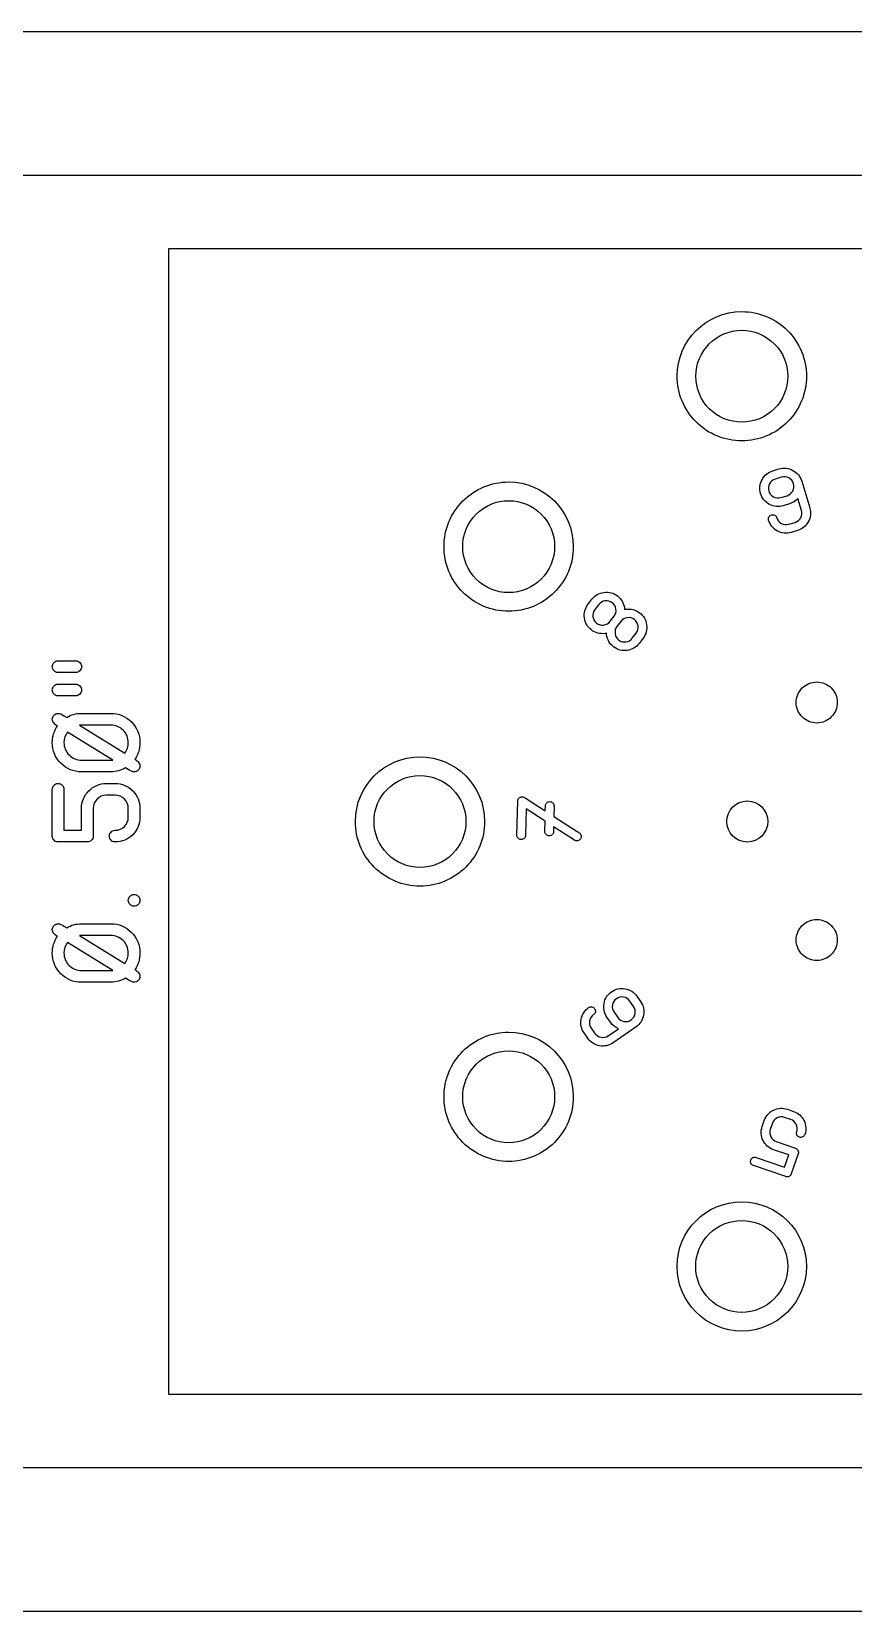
# Model space of a CAD drawing. Extents: x 0.5 to 46.5, y 0.5 to 6.
# Drawn here: x 7.08 to 9.94, y 0.51 to 6 of the extents above; entities that cross this region are included whole.
import ezdxf

# ---------------------------------------------------------------- set-up
doc = ezdxf.new("R2010")
doc.units = 0
doc.layers.add('Layer_1', color=7, linetype='CONTINUOUS')

msp = doc.modelspace()

# ---------------------------------------------------------------- linework, layer by layer
at = {"layer": 'Layer_1', "color": 7}
for p, q in [((0.505, 6.005), (46.505001, 6.005)), ((1.754999, 5.505), (45.255002, 5.505)), ((7.554999, 5.249931), (12.544862, 5.249931)), ((7.554999, 1.260068), (7.554999, 5.249931)), ((9.70907, 4.805136), (9.70907, 4.805136)), ((9.77407, 4.805136), (9.77407, 4.805136)), ((8.897514, 4.211952), (8.897514, 4.211952)), ((8.962514, 4.211952), (8.962514, 4.211952)), ((7.169462, 3.814489), (7.230497, 3.814489)), ((7.230497, 3.773799), (7.169462, 3.773799)), ((7.169462, 3.733108), (7.230497, 3.733108)), ((7.230497, 3.692418), (7.169462, 3.692418)), ((7.250842, 3.631383), (7.352568, 3.631383)), ((9.881276, 3.669321), (9.881276, 3.669321)), ((7.189807, 3.623245), (7.199166, 3.617549)), ((7.243315, 3.590286), (7.401192, 3.492833)), ((7.352568, 3.590693), (7.250842, 3.590693)), ((7.360095, 3.46903), (7.202218, 3.566482)), ((7.250842, 3.468623), (7.352568, 3.468623)), ((7.360095, 3.46903), (7.360095, 3.46903)), ((7.352568, 3.427933), (7.250842, 3.427933)), ((7.413603, 3.436071), (7.404244, 3.441768)), ((7.149117, 3.204137), (7.149117, 3.366897)), ((7.189807, 3.366897), (7.189807, 3.224482)), ((7.337309, 3.387243), (7.367826, 3.387243)), ((7.250842, 3.224482), (7.250842, 3.300776)), ((7.291532, 3.300776), (7.291532, 3.204137)), ((7.367826, 3.346553), (7.337105, 3.346553)), ((7.413603, 3.270258), (7.413603, 3.300776)), ((7.454293, 3.300776), (7.454293, 3.270258)), ((8.588935, 3.255), (8.588935, 3.255)), ((8.653935, 3.255), (8.653935, 3.255)), ((9.639388, 3.255), (9.639388, 3.255)), ((7.189807, 3.224482), (7.250842, 3.224482)), ((7.271187, 3.183792), (7.169462, 3.183792)), ((7.413603, 2.980342), (7.413603, 2.980342)), ((7.189807, 2.890823), (7.199166, 2.885127)), ((7.250842, 2.898961), (7.352568, 2.898961)), ((7.360095, 2.736608), (7.202218, 2.83406)), ((7.243315, 2.857864), (7.401192, 2.760412)), ((7.352568, 2.858271), (7.250842, 2.858271)), ((9.881276, 2.842422), (9.881276, 2.842422)), ((7.250842, 2.736201), (7.352568, 2.736201)), ((7.352568, 2.695511), (7.250842, 2.695511)), ((7.360095, 2.736608), (7.360095, 2.736608)), ((7.413603, 2.703649), (7.404244, 2.709345)), ((8.897514, 2.296574), (8.897514, 2.296574)), ((8.962514, 2.296574), (8.962514, 2.296574)), ((9.708797, 1.705994), (9.708797, 1.705994)), ((9.773797, 1.705994), (9.773797, 1.705994)), ((12.544862, 1.260068), (7.554999, 1.260068)), ((45.255002, 1.005), (1.754999, 1.005)), ((46.505001, 0.505), (0.505, 0.505))]:
    msp.add_line(p, q, dxfattribs=at)
at = {"layer": 'Layer_1', "color": 3}
for p, q in [((9.657046, 4.475774), (9.67848, 4.482212)), ((9.687063, 4.453634), (9.66563, 4.447196)), ((9.757448, 4.439723), (9.785345, 4.346844)), ((9.684943, 4.382895), (9.706376, 4.389333)), ((9.71496, 4.360755), (9.693526, 4.354317)), ((9.756767, 4.338261), (9.744406, 4.379413)), ((9.712839, 4.290016), (9.734273, 4.296454)), ((9.742856, 4.267875), (9.721423, 4.261438)), ((9.013659, 4.010674), (9.027219, 4.028477)), ((9.098002, 4.016763), (9.098002, 4.016763)), ((9.050957, 4.010398), (9.037397, 3.992594)), ((9.090809, 3.951914), (9.104368, 3.969718)), ((9.141008, 3.9932), (9.141007, 3.9932)), ((9.128107, 3.951638), (9.114547, 3.933835)), ((9.167958, 3.893155), (9.181518, 3.910959)), ((9.205257, 3.892879), (9.191697, 3.875075)), ((8.766323, 3.20726), (8.768927, 3.326589)), ((8.798955, 3.334888), (8.865176, 3.292105)), ((8.865176, 3.292105), (8.865556, 3.309557)), ((8.895388, 3.308906), (8.894604, 3.272958)), ((8.798167, 3.298791), (8.796156, 3.206609)), ((8.864388, 3.256008), (8.798167, 3.298791)), ((8.863604, 3.22006), (8.864388, 3.256008)), ((8.894604, 3.272958), (8.975539, 3.220602)), ((8.893816, 3.236861), (8.893436, 3.219409)), ((8.960037, 3.194079), (8.893816, 3.236861)), ((9.18385, 2.646697), (9.19664, 2.628332)), ((9.104269, 2.591274), (9.117059, 2.572909)), ((9.172153, 2.611279), (9.159363, 2.629643)), ((9.024689, 2.53585), (9.037479, 2.517486)), ((9.092573, 2.555856), (9.079783, 2.57422)), ((9.084211, 2.509124), (9.119471, 2.53368)), ((9.180845, 2.540061), (9.101264, 2.484637)), ((9.012993, 2.500432), (9.000203, 2.518797)), ((9.620008, 2.192779), (9.627294, 2.213939)), ((9.655507, 2.204224), (9.648173, 2.182923)), ((9.719337, 2.217749), (9.698177, 2.225035)), ((9.707893, 2.253249), (9.729053, 2.245962)), ((9.712218, 2.093965), (9.659317, 2.112181)), ((9.669032, 2.140394), (9.736039, 2.117321)), ((9.697645, 2.051644), (9.712218, 2.093965)), ((9.745288, 2.098356), (9.721, 2.027822)), ((9.702036, 2.018573), (9.589181, 2.057433)), ((9.598897, 2.085647), (9.697645, 2.051644))]:
    msp.add_line(p, q, dxfattribs=at)
at = {"layer": 'Layer_1', "color": 7}
for points in [[(9.32407, 4.805136), (9.32407, 4.929401), (9.424806, 5.030136), (9.54907, 5.030136)], [(9.54907, 5.030136), (9.608744, 5.030137), (9.665973, 5.006431), (9.708169, 4.964236)], [(9.38907, 4.805136), (9.38907, 4.893502), (9.460704, 4.965136), (9.54907, 4.965136)], [(9.54907, 4.965136), (9.591505, 4.965137), (9.632201, 4.948279), (9.662207, 4.918274)], [(9.708169, 4.964236), (9.750365, 4.92204), (9.77407, 4.86481), (9.77407, 4.805136)], [(9.662207, 4.918274), (9.692213, 4.888268), (9.70907, 4.847571), (9.70907, 4.805136)], [(9.389971, 4.646037), (9.347775, 4.688233), (9.32407, 4.745463), (9.32407, 4.805136)], [(9.435933, 4.691999), (9.405927, 4.722005), (9.38907, 4.762702), (9.38907, 4.805136)], [(9.70907, 4.805136), (9.70907, 4.762702), (9.692213, 4.722005), (9.662207, 4.691999)], [(9.77407, 4.805136), (9.77407, 4.745463), (9.750365, 4.688233), (9.708169, 4.646037)], [(9.54907, 4.645136), (9.506635, 4.645136), (9.465939, 4.661994), (9.435933, 4.691999)], [(9.662207, 4.691999), (9.632201, 4.661993), (9.591505, 4.645136), (9.54907, 4.645136)], [(9.54907, 4.580136), (9.489396, 4.580136), (9.432167, 4.603842), (9.389971, 4.646037)], [(9.708169, 4.646037), (9.665973, 4.603842), (9.608744, 4.580136), (9.54907, 4.580136)], [(8.578415, 4.371051), (8.62061, 4.413246), (8.67784, 4.436952), (8.737514, 4.436952)], [(8.737514, 4.436952), (8.861778, 4.436952), (8.962514, 4.336216), (8.962514, 4.211952)], [(8.512514, 4.211952), (8.512514, 4.271625), (8.536219, 4.328855), (8.578415, 4.371051)], [(8.624376, 4.325089), (8.654382, 4.355095), (8.695079, 4.371952), (8.737514, 4.371952)], [(8.737514, 4.371952), (8.825879, 4.371952), (8.897514, 4.300317), (8.897514, 4.211952)], [(8.577514, 4.211952), (8.577514, 4.254386), (8.594371, 4.295083), (8.624376, 4.325089)], [(8.578415, 4.052853), (8.536219, 4.095048), (8.512514, 4.152278), (8.512514, 4.211952)], [(8.624376, 4.098815), (8.594371, 4.12882), (8.577514, 4.169517), (8.577514, 4.211952)], [(8.897514, 4.211952), (8.897514, 4.169517), (8.880657, 4.12882), (8.850651, 4.098815)], [(8.962514, 4.211952), (8.962514, 4.152278), (8.938808, 4.095048), (8.896613, 4.052853)], [(8.737514, 4.051952), (8.695079, 4.051952), (8.654382, 4.068809), (8.624376, 4.098815)], [(8.850651, 4.098815), (8.820645, 4.068809), (8.779948, 4.051952), (8.737514, 4.051952)], [(8.737514, 3.986952), (8.67784, 3.986952), (8.62061, 4.010657), (8.578415, 4.052853)], [(8.896613, 4.052853), (8.854417, 4.010657), (8.797187, 3.986952), (8.737514, 3.986952)], [(7.149117, 3.794144), (7.149117, 3.799705), (7.151152, 3.804452), (7.155221, 3.808385)], [(7.155221, 3.808385), (7.159154, 3.812454), (7.163901, 3.814489), (7.169462, 3.814489)], [(7.230497, 3.814489), (7.236058, 3.814489), (7.240873, 3.812454), (7.244942, 3.808385)], [(7.244942, 3.808385), (7.248876, 3.804452), (7.250842, 3.799705), (7.250842, 3.794144)], [(7.155221, 3.779699), (7.151152, 3.783768), (7.149117, 3.788583), (7.149117, 3.794144)], [(7.169462, 3.773799), (7.163901, 3.773799), (7.159154, 3.775765), (7.155221, 3.779699)], [(7.244942, 3.779699), (7.240873, 3.775765), (7.236058, 3.773799), (7.230497, 3.773799)], [(7.250842, 3.794144), (7.250842, 3.788583), (7.248876, 3.783768), (7.244942, 3.779699)], [(9.759388, 3.719809), (9.772779, 3.733199), (9.79094, 3.740721), (9.809876, 3.740721)], [(9.809876, 3.740721), (9.828813, 3.740721), (9.846973, 3.733199), (9.860363, 3.719809)], [(7.149117, 3.712764), (7.149117, 3.718324), (7.151152, 3.723072), (7.155221, 3.727005)], [(7.155221, 3.698318), (7.151152, 3.702387), (7.149117, 3.707202), (7.149117, 3.712764)], [(7.155221, 3.727005), (7.159154, 3.731074), (7.163901, 3.733108), (7.169462, 3.733108)], [(7.169462, 3.692418), (7.163901, 3.692418), (7.159154, 3.694385), (7.155221, 3.698318)], [(7.230497, 3.733108), (7.236058, 3.733108), (7.240873, 3.731074), (7.244942, 3.727005)], [(7.244942, 3.698318), (7.240873, 3.694385), (7.236058, 3.692418), (7.230497, 3.692418)], [(7.244942, 3.727005), (7.248876, 3.723072), (7.250842, 3.718324), (7.250842, 3.712764)], [(7.250842, 3.712764), (7.250842, 3.707202), (7.248876, 3.702387), (7.244942, 3.698318)], [(9.738476, 3.669321), (9.738476, 3.688258), (9.745998, 3.706418), (9.759388, 3.719809)], [(9.860363, 3.719809), (9.873754, 3.706418), (9.881276, 3.688258), (9.881276, 3.669321)], [(7.155221, 3.62528), (7.159154, 3.629349), (7.163901, 3.631383), (7.169462, 3.631383)], [(7.169462, 3.631383), (7.175023, 3.631383), (7.181805, 3.628671), (7.189807, 3.623245)], [(7.199166, 3.617549), (7.214493, 3.626772), (7.231718, 3.631383), (7.250842, 3.631383)], [(7.352568, 3.631383), (7.380644, 3.631383), (7.404651, 3.621414), (7.424589, 3.601476)], [(9.759389, 3.618834), (9.745998, 3.632224), (9.738476, 3.650385), (9.738476, 3.669321)], [(9.881276, 3.669321), (9.881276, 3.650385), (9.873754, 3.632224), (9.860363, 3.618834)], [(7.149117, 3.611038), (7.149117, 3.616599), (7.151152, 3.621346), (7.155221, 3.62528)], [(7.155017, 3.596797), (7.151084, 3.60073), (7.149117, 3.605477), (7.149117, 3.611038)], [(7.149117, 3.529658), (7.149117, 3.551495), (7.155153, 3.570891), (7.167224, 3.587845)], [(7.167224, 3.587845), (7.162613, 3.590286), (7.158544, 3.59327), (7.155017, 3.596797)], [(7.250842, 3.590693), (7.248265, 3.590693), (7.245756, 3.590558), (7.243315, 3.590286)], [(7.395699, 3.57279), (7.383763, 3.584725), (7.369386, 3.590693), (7.352568, 3.590693)], [(7.424589, 3.601476), (7.444392, 3.581674), (7.454293, 3.557734), (7.454293, 3.529658)], [(9.809876, 3.597921), (9.79094, 3.597921), (9.772779, 3.605444), (9.759389, 3.618834)], [(9.860363, 3.618834), (9.846973, 3.605444), (9.828812, 3.597921), (9.809876, 3.597921)], [(7.179024, 3.457636), (7.159086, 3.477575), (7.149117, 3.501582), (7.149117, 3.529658)], [(7.202218, 3.566482), (7.193944, 3.555903), (7.189807, 3.543628), (7.189807, 3.529658)], [(7.189807, 3.529658), (7.189807, 3.512839), (7.195775, 3.498462), (7.207711, 3.486527)], [(7.413603, 3.529658), (7.413603, 3.546477), (7.407635, 3.560854), (7.395699, 3.57279)], [(7.401192, 3.492833), (7.409466, 3.503413), (7.413603, 3.515688), (7.413603, 3.529658)], [(7.454293, 3.529658), (7.454293, 3.507821), (7.448257, 3.488425), (7.436186, 3.471471)], [(7.207711, 3.486527), (7.219647, 3.474591), (7.234024, 3.468623), (7.250842, 3.468623)], [(7.352568, 3.468623), (7.355145, 3.468623), (7.357654, 3.468759), (7.360095, 3.46903)], [(7.436186, 3.471471), (7.440797, 3.46903), (7.444799, 3.466113), (7.448189, 3.462723)], [(8.203935, 3.255), (8.203935, 3.379264), (8.304671, 3.48), (8.428935, 3.48)], [(8.428935, 3.48), (8.553199, 3.48), (8.653935, 3.379264), (8.653935, 3.255)], [(7.250842, 3.427933), (7.222766, 3.427933), (7.198827, 3.437834), (7.179024, 3.457636)], [(7.404244, 3.441768), (7.388917, 3.432544), (7.371692, 3.427933), (7.352568, 3.427933)], [(7.433948, 3.427933), (7.428387, 3.427933), (7.421605, 3.430645), (7.413603, 3.436071)], [(7.448393, 3.433833), (7.444324, 3.4299), (7.439509, 3.427933), (7.433948, 3.427933)], [(7.448189, 3.462723), (7.452258, 3.458654), (7.454293, 3.453839), (7.454293, 3.448278)], [(7.454293, 3.448278), (7.454293, 3.442717), (7.452326, 3.437902), (7.448393, 3.433833)], [(8.268935, 3.255), (8.268935, 3.343366), (8.340569, 3.415), (8.428935, 3.415)], [(8.428935, 3.415), (8.471369, 3.415), (8.512066, 3.398143), (8.542072, 3.368137)], [(7.149117, 3.366897), (7.149117, 3.372459), (7.151152, 3.377206), (7.155221, 3.381139)], [(7.155221, 3.381139), (7.159154, 3.385208), (7.163901, 3.387243), (7.169462, 3.387243)], [(7.169462, 3.387243), (7.175023, 3.387243), (7.179838, 3.385208), (7.183907, 3.381139)], [(7.183907, 3.381139), (7.187841, 3.377206), (7.189807, 3.372459), (7.189807, 3.366897)], [(7.250842, 3.300776), (7.250842, 3.324648), (7.259319, 3.344993), (7.276274, 3.361811)], [(7.276274, 3.361811), (7.293092, 3.378766), (7.313437, 3.387243), (7.337309, 3.387243)], [(7.367826, 3.387243), (7.391698, 3.387243), (7.412111, 3.378766), (7.429065, 3.361811)], [(7.429065, 3.361811), (7.445884, 3.344993), (7.454293, 3.324648), (7.454293, 3.300776)], [(8.542072, 3.368137), (8.572078, 3.338131), (8.588935, 3.297435), (8.588935, 3.255)], [(7.30496, 3.333125), (7.296008, 3.324173), (7.291532, 3.31339), (7.291532, 3.300776)], [(7.337105, 3.346553), (7.324627, 3.346553), (7.313912, 3.342077), (7.30496, 3.333125)], [(7.400175, 3.333125), (7.391223, 3.342077), (7.38044, 3.346553), (7.367826, 3.346553)], [(7.413603, 3.300776), (7.413603, 3.31339), (7.409127, 3.324173), (7.400175, 3.333125)], [(9.496588, 3.255), (9.496588, 3.294433), (9.528554, 3.3264), (9.567988, 3.3264)], [(9.567988, 3.3264), (9.607421, 3.3264), (9.639388, 3.294433), (9.639388, 3.255)], [(7.400175, 3.23791), (7.409127, 3.246862), (7.413603, 3.257645), (7.413603, 3.270258)], [(7.454293, 3.270258), (7.454293, 3.246387), (7.445884, 3.225974), (7.429065, 3.20902)], [(8.269836, 3.095901), (8.22764, 3.138097), (8.203935, 3.195326), (8.203935, 3.255)], [(8.315798, 3.141863), (8.285792, 3.171869), (8.268935, 3.212565), (8.268935, 3.255)], [(8.588935, 3.255), (8.588935, 3.212565), (8.572078, 3.171869), (8.542072, 3.141863)], [(8.653935, 3.255), (8.653935, 3.195326), (8.63023, 3.138097), (8.588034, 3.095901)], [(9.567988, 3.1836), (9.528554, 3.1836), (9.496588, 3.215567), (9.496588, 3.255)], [(9.639388, 3.255), (9.639388, 3.215567), (9.607421, 3.1836), (9.567988, 3.1836)], [(7.155221, 3.189692), (7.151152, 3.193761), (7.149117, 3.198576), (7.149117, 3.204137)], [(7.291532, 3.204137), (7.291532, 3.198576), (7.289566, 3.193761), (7.285632, 3.189692)], [(7.347481, 3.204137), (7.347481, 3.209698), (7.349516, 3.214445), (7.353585, 3.218379)], [(7.353585, 3.189692), (7.349516, 3.193761), (7.347481, 3.198576), (7.347481, 3.204137)], [(7.353585, 3.218379), (7.357518, 3.222448), (7.362265, 3.224482), (7.367826, 3.224482)], [(7.367826, 3.224482), (7.38044, 3.224482), (7.391223, 3.228958), (7.400175, 3.23791)], [(7.429065, 3.20902), (7.412111, 3.192201), (7.391698, 3.183792), (7.367826, 3.183792)], [(7.169462, 3.183792), (7.163901, 3.183792), (7.159154, 3.185759), (7.155221, 3.189692)], [(7.285632, 3.189692), (7.281563, 3.185759), (7.276748, 3.183792), (7.271187, 3.183792)], [(7.367826, 3.183792), (7.362265, 3.183792), (7.357518, 3.185759), (7.353585, 3.189692)], [(8.428935, 3.095), (8.3865, 3.095), (8.345804, 3.111857), (8.315798, 3.141863)], [(8.542072, 3.141863), (8.512066, 3.111857), (8.471369, 3.095), (8.428935, 3.095)], [(8.428935, 3.03), (8.369261, 3.03), (8.312031, 3.053705), (8.269836, 3.095901)], [(8.588034, 3.095901), (8.545838, 3.053705), (8.488609, 3.03), (8.428935, 3.03)], [(7.413603, 2.980342), (7.413603, 2.985902), (7.415637, 2.99065), (7.419706, 2.994583)], [(7.419706, 2.965897), (7.415637, 2.969966), (7.413603, 2.974781), (7.413603, 2.980342)], [(7.419706, 2.994583), (7.42364, 2.998652), (7.428387, 3.000686), (7.433948, 3.000686)], [(7.433948, 3.000686), (7.439509, 3.000686), (7.444324, 2.998652), (7.448393, 2.994583)], [(7.448393, 2.994583), (7.452326, 2.99065), (7.454293, 2.985902), (7.454293, 2.980342)], [(7.454293, 2.980342), (7.454293, 2.974781), (7.452326, 2.969966), (7.448393, 2.965897)], [(7.433948, 2.959997), (7.428387, 2.959997), (7.42364, 2.961963), (7.419706, 2.965897)], [(7.448393, 2.965897), (7.444324, 2.961963), (7.439509, 2.959997), (7.433948, 2.959997)], [(7.149117, 2.878616), (7.149117, 2.884177), (7.151152, 2.888924), (7.155221, 2.892858)], [(7.155017, 2.864375), (7.151084, 2.868308), (7.149117, 2.873055), (7.149117, 2.878616)], [(7.167224, 2.855423), (7.162613, 2.857864), (7.158544, 2.860848), (7.155017, 2.864375)], [(7.155221, 2.892858), (7.159154, 2.896927), (7.163901, 2.898961), (7.169462, 2.898961)], [(7.169462, 2.898961), (7.175023, 2.898961), (7.181805, 2.896249), (7.189807, 2.890823)], [(7.199166, 2.885127), (7.214493, 2.89435), (7.231718, 2.898961), (7.250842, 2.898961)], [(7.352568, 2.898961), (7.380644, 2.898961), (7.404651, 2.888992), (7.424589, 2.869054)], [(7.424589, 2.869054), (7.444392, 2.849252), (7.454293, 2.825312), (7.454293, 2.797236)], [(9.738476, 2.842422), (9.738476, 2.861359), (9.745998, 2.87952), (9.759388, 2.89291)], [(9.759388, 2.89291), (9.772779, 2.9063), (9.790939, 2.913822), (9.809876, 2.913822)], [(9.809876, 2.913822), (9.828812, 2.913822), (9.846973, 2.9063), (9.860363, 2.89291)], [(9.860363, 2.89291), (9.873754, 2.87952), (9.881276, 2.861359), (9.881276, 2.842422)], [(7.149117, 2.797236), (7.149117, 2.819073), (7.155153, 2.838469), (7.167224, 2.855423)], [(7.202218, 2.83406), (7.193944, 2.823481), (7.189807, 2.811206), (7.189807, 2.797236)], [(7.250842, 2.858271), (7.248265, 2.858271), (7.245756, 2.858135), (7.243315, 2.857864)], [(7.395699, 2.840368), (7.383763, 2.852303), (7.369386, 2.858271), (7.352568, 2.858271)], [(7.413603, 2.797236), (7.413603, 2.814055), (7.407635, 2.828432), (7.395699, 2.840368)], [(9.759388, 2.791935), (9.745998, 2.805325), (9.738476, 2.823486), (9.738476, 2.842422)], [(9.881276, 2.842422), (9.881276, 2.823486), (9.873754, 2.805325), (9.860363, 2.791935)], [(7.179024, 2.725214), (7.159086, 2.745153), (7.149117, 2.76916), (7.149117, 2.797236)], [(7.189807, 2.797236), (7.189807, 2.780417), (7.195775, 2.76604), (7.207711, 2.754105)], [(7.207711, 2.754105), (7.219647, 2.742169), (7.234024, 2.736201), (7.250842, 2.736201)], [(7.401192, 2.760412), (7.409466, 2.770991), (7.413603, 2.783266), (7.413603, 2.797236)], [(7.454293, 2.797236), (7.454293, 2.775399), (7.448257, 2.756003), (7.436186, 2.739049)], [(9.809876, 2.771022), (9.790939, 2.771022), (9.772779, 2.778545), (9.759388, 2.791935)], [(9.860363, 2.791935), (9.846973, 2.778545), (9.828812, 2.771022), (9.809876, 2.771022)], [(7.250842, 2.695511), (7.222766, 2.695511), (7.198827, 2.705412), (7.179024, 2.725214)], [(7.352568, 2.736201), (7.355145, 2.736201), (7.357654, 2.736337), (7.360095, 2.736608)], [(7.404244, 2.709345), (7.388917, 2.700122), (7.371692, 2.695511), (7.352568, 2.695511)], [(7.433948, 2.695511), (7.428387, 2.695511), (7.421605, 2.698223), (7.413603, 2.703649)], [(7.448393, 2.701411), (7.444324, 2.697477), (7.439509, 2.695511), (7.433948, 2.695511)], [(7.436186, 2.739049), (7.440797, 2.736608), (7.444799, 2.733692), (7.448189, 2.730301)], [(7.448189, 2.730301), (7.452258, 2.726232), (7.454293, 2.721417), (7.454293, 2.715856)], [(7.454293, 2.715856), (7.454293, 2.710295), (7.452326, 2.70548), (7.448393, 2.701411)], [(8.578415, 2.455673), (8.62061, 2.497869), (8.67784, 2.521574), (8.737514, 2.521574)], [(8.737514, 2.521574), (8.861778, 2.521574), (8.962514, 2.420838), (8.962514, 2.296574)], [(8.512514, 2.296574), (8.512514, 2.356248), (8.536219, 2.413477), (8.578415, 2.455673)], [(8.624376, 2.409711), (8.654382, 2.439717), (8.695079, 2.456574), (8.737514, 2.456574)], [(8.737514, 2.456574), (8.825879, 2.456574), (8.897514, 2.384939), (8.897514, 2.296574)], [(8.577514, 2.296574), (8.577514, 2.339008), (8.594371, 2.379705), (8.624376, 2.409711)], [(8.578415, 2.137475), (8.536219, 2.17967), (8.512514, 2.2369), (8.512514, 2.296574)], [(8.624376, 2.183437), (8.594371, 2.213442), (8.577514, 2.254139), (8.577514, 2.296574)], [(8.897514, 2.296574), (8.897514, 2.254139), (8.880657, 2.213443), (8.850651, 2.183437)], [(8.962514, 2.296574), (8.962514, 2.2369), (8.938808, 2.17967), (8.896613, 2.137475)], [(8.737514, 2.136574), (8.695079, 2.136574), (8.654382, 2.153431), (8.624376, 2.183437)], [(8.850651, 2.183437), (8.820645, 2.153431), (8.779948, 2.136574), (8.737514, 2.136574)], [(8.737514, 2.071574), (8.67784, 2.071574), (8.62061, 2.095279), (8.578415, 2.137475)], [(8.896613, 2.137475), (8.854417, 2.095279), (8.797187, 2.071574), (8.737514, 2.071574)], [(9.323797, 1.705994), (9.323797, 1.830258), (9.424533, 1.930994), (9.548797, 1.930994)], [(9.548797, 1.930994), (9.673062, 1.930994), (9.773797, 1.830258), (9.773797, 1.705994)], [(9.388797, 1.705994), (9.388797, 1.748429), (9.405655, 1.789126), (9.43566, 1.819132)], [(9.43566, 1.819132), (9.465666, 1.849137), (9.506363, 1.865994), (9.548797, 1.865994)], [(9.548797, 1.865994), (9.591232, 1.865994), (9.631929, 1.849137), (9.661935, 1.819132)], [(9.661935, 1.819132), (9.69194, 1.789126), (9.708797, 1.748429), (9.708797, 1.705994)], [(9.548797, 1.480994), (9.424533, 1.480994), (9.323797, 1.58173), (9.323797, 1.705994)], [(9.43566, 1.592857), (9.405655, 1.622863), (9.388797, 1.66356), (9.388797, 1.705994)], [(9.773797, 1.705994), (9.773797, 1.58173), (9.673062, 1.480994), (9.548797, 1.480994)], [(9.708797, 1.705994), (9.708798, 1.66356), (9.69194, 1.622863), (9.661935, 1.592857)], [(9.548797, 1.545994), (9.506363, 1.545994), (9.465666, 1.562851), (9.43566, 1.592857)], [(9.661935, 1.592857), (9.631929, 1.562851), (9.591232, 1.545994), (9.548797, 1.545994)]]:
    msp.add_open_spline(points, degree=3, dxfattribs=at)
at = {"layer": 'Layer_1', "color": 3}
for points in [[(9.619401, 4.444995), (9.627732, 4.460479), (9.64028, 4.470739), (9.657046, 4.475774)], [(9.67848, 4.482212), (9.695246, 4.487248), (9.711323, 4.485585), (9.726712, 4.477226)], [(9.712615, 4.451027), (9.70444, 4.455426), (9.695922, 4.456295), (9.687063, 4.453634)], [(9.726712, 4.477226), (9.742167, 4.46899), (9.752413, 4.456489), (9.757448, 4.439723)], [(9.614557, 4.396806), (9.609522, 4.413571), (9.611136, 4.429634), (9.619401, 4.444995)], [(9.645742, 4.430941), (9.641344, 4.422766), (9.640475, 4.414248), (9.643136, 4.405389)], [(9.643136, 4.405389), (9.645796, 4.39653), (9.651215, 4.389901), (9.65939, 4.385502)], [(9.66563, 4.447196), (9.65677, 4.444535), (9.650141, 4.439117), (9.645742, 4.430941)], [(9.706376, 4.389333), (9.715235, 4.391994), (9.721864, 4.397412), (9.726263, 4.405587)], [(9.72887, 4.43114), (9.726209, 4.439999), (9.720791, 4.446628), (9.712615, 4.451027)], [(9.726263, 4.405587), (9.730662, 4.413763), (9.731531, 4.42228), (9.72887, 4.43114)], [(9.645194, 4.359117), (9.629805, 4.367477), (9.619593, 4.38004), (9.614557, 4.396806)], [(9.693526, 4.354317), (9.67676, 4.349281), (9.66065, 4.350881), (9.645194, 4.359117)], [(9.65939, 4.385502), (9.667566, 4.381103), (9.676083, 4.380234), (9.684943, 4.382895)], [(9.744406, 4.379413), (9.736778, 4.370579), (9.726963, 4.36436), (9.71496, 4.360755)], [(9.785345, 4.346844), (9.790381, 4.330078), (9.788733, 4.313953), (9.780402, 4.298469)], [(9.642454, 4.303926), (9.641281, 4.307832), (9.641661, 4.311581), (9.643594, 4.315173)], [(9.673091, 4.266238), (9.657702, 4.274598), (9.64749, 4.28716), (9.642454, 4.303926)], [(9.643594, 4.315173), (9.645593, 4.318889), (9.648546, 4.321334), (9.652451, 4.322507)], [(9.652451, 4.322507), (9.656357, 4.32368), (9.66012, 4.323253), (9.663741, 4.321225)], [(9.663741, 4.321225), (9.667429, 4.31932), (9.669859, 4.316416), (9.671032, 4.31251)], [(9.671032, 4.31251), (9.673693, 4.303651), (9.679111, 4.297022), (9.687287, 4.292623)], [(9.687287, 4.292623), (9.695462, 4.288224), (9.70398, 4.287355), (9.712839, 4.290016)], [(9.734273, 4.296454), (9.743132, 4.299114), (9.749761, 4.304533), (9.75416, 4.312708)], [(9.780402, 4.298469), (9.772137, 4.283109), (9.759622, 4.272911), (9.742856, 4.267875)], [(9.75416, 4.312708), (9.758559, 4.320884), (9.759428, 4.329401), (9.756767, 4.338261)], [(9.721423, 4.261438), (9.704657, 4.256402), (9.688546, 4.258002), (9.673091, 4.266238)], [(9.027219, 4.028477), (9.037826, 4.042404), (9.051811, 4.050507), (9.069175, 4.052785)], [(9.073164, 4.023303), (9.063964, 4.022058), (9.056562, 4.017756), (9.050957, 4.010398)], [(9.069175, 4.052785), (9.08652, 4.055203), (9.102156, 4.051109), (9.116082, 4.040502)], [(9.098002, 4.016763), (9.090643, 4.022368), (9.082364, 4.024548), (9.073164, 4.023303)], [(9.110908, 3.994557), (9.109663, 4.003756), (9.105361, 4.011159), (9.098002, 4.016763)], [(9.116082, 4.040502), (9.130009, 4.029895), (9.138142, 4.01595), (9.140481, 3.998665)], [(9.001285, 3.963647), (8.998928, 3.981072), (9.003052, 3.996747), (9.013659, 4.010674)], [(9.025684, 3.92181), (9.011757, 3.932417), (9.003624, 3.946363), (9.001285, 3.963647)], [(9.037397, 3.992594), (9.031792, 3.985235), (9.029612, 3.976955), (9.030857, 3.967755)], [(9.030857, 3.967755), (9.032102, 3.958555), (9.036404, 3.951153), (9.043763, 3.945548)], [(9.104368, 3.969718), (9.109973, 3.977077), (9.112153, 3.985357), (9.110908, 3.994557)], [(9.150314, 3.964544), (9.141114, 3.963299), (9.133711, 3.958997), (9.128107, 3.951638)], [(9.140481, 3.998665), (9.140726, 3.996853), (9.140902, 3.995031), (9.141008, 3.9932)], [(9.141007, 3.9932), (9.1428, 3.993585), (9.144563, 3.99393), (9.146296, 3.994235)], [(9.146296, 3.994235), (9.16366, 3.996514), (9.179305, 3.99235), (9.193232, 3.981743)], [(9.175152, 3.958004), (9.167793, 3.963609), (9.159514, 3.965789), (9.150314, 3.964544)], [(9.193232, 3.981743), (9.207158, 3.971136), (9.215301, 3.957121), (9.217658, 3.939696)], [(9.072591, 3.909527), (9.055246, 3.907109), (9.03961, 3.911203), (9.025684, 3.92181)], [(9.043763, 3.945548), (9.051122, 3.939944), (9.059401, 3.937764), (9.068601, 3.939009)], [(9.068601, 3.939009), (9.077801, 3.940253), (9.085204, 3.944555), (9.090809, 3.951914)], [(9.077909, 3.910353), (9.076115, 3.909968), (9.074343, 3.909693), (9.072591, 3.909527)], [(9.078407, 3.905097), (9.07818, 3.90677), (9.078014, 3.908522), (9.077909, 3.910353)], [(9.102833, 3.863051), (9.088907, 3.873658), (9.080764, 3.887673), (9.078407, 3.905097)], [(9.114547, 3.933835), (9.108942, 3.926476), (9.106762, 3.918196), (9.108007, 3.908996)], [(9.108007, 3.908996), (9.109252, 3.899796), (9.113554, 3.892394), (9.120913, 3.886789)], [(9.188058, 3.935797), (9.186813, 3.944997), (9.182511, 3.9524), (9.175152, 3.958004)], [(9.181518, 3.910959), (9.187123, 3.918318), (9.189303, 3.926597), (9.188058, 3.935797)], [(9.217658, 3.939696), (9.219997, 3.922412), (9.215863, 3.906806), (9.205257, 3.892879)], [(9.149769, 3.850559), (9.132405, 3.84828), (9.11676, 3.852444), (9.102833, 3.863051)], [(9.120913, 3.886789), (9.128272, 3.881184), (9.136551, 3.879004), (9.145751, 3.880249)], [(9.145751, 3.880249), (9.154951, 3.881494), (9.162354, 3.885796), (9.167958, 3.893155)], [(9.191697, 3.875075), (9.18109, 3.861149), (9.167114, 3.852977), (9.149769, 3.850559)], [(8.768927, 3.326589), (8.769016, 3.330666), (8.770584, 3.334114), (8.77363, 3.336933)], [(8.77363, 3.336933), (8.776579, 3.339853), (8.780092, 3.341269), (8.784169, 3.34118)], [(8.784169, 3.34118), (8.788246, 3.341091), (8.793174, 3.338994), (8.798955, 3.334888)], [(8.865556, 3.309557), (8.865645, 3.313634), (8.867212, 3.317082), (8.870259, 3.319901)], [(8.870259, 3.319901), (8.873208, 3.322821), (8.876721, 3.324237), (8.880798, 3.324148)], [(8.880798, 3.324148), (8.884875, 3.324059), (8.888372, 3.32249), (8.89129, 3.319442)], [(8.89129, 3.319442), (8.894111, 3.316495), (8.895477, 3.312983), (8.895388, 3.308906)], [(8.770567, 3.196572), (8.767649, 3.19962), (8.766234, 3.203183), (8.766323, 3.20726)], [(8.780914, 3.192018), (8.776837, 3.192107), (8.773388, 3.193625), (8.770567, 3.196572)], [(8.791599, 3.196113), (8.788553, 3.193294), (8.784991, 3.191929), (8.780914, 3.192018)], [(8.796156, 3.206609), (8.796067, 3.202532), (8.794548, 3.199033), (8.791599, 3.196113)], [(8.867848, 3.209372), (8.864929, 3.212421), (8.863515, 3.215983), (8.863604, 3.22006)], [(8.878194, 3.204819), (8.874117, 3.204908), (8.870668, 3.206425), (8.867848, 3.209372)], [(8.888879, 3.208913), (8.885833, 3.206095), (8.882272, 3.20473), (8.878194, 3.204819)], [(8.893436, 3.219409), (8.893347, 3.215332), (8.891828, 3.211834), (8.888879, 3.208913)], [(8.974823, 3.187787), (8.970746, 3.187876), (8.965818, 3.189973), (8.960037, 3.194079)], [(8.985508, 3.191882), (8.982462, 3.189063), (8.978901, 3.187698), (8.974823, 3.187787)], [(8.975539, 3.220602), (8.979573, 3.218525), (8.983049, 3.215962), (8.985967, 3.212913)], [(8.990065, 3.202378), (8.989976, 3.1983), (8.988457, 3.194802), (8.985508, 3.191882)], [(8.985967, 3.212913), (8.988788, 3.209967), (8.990154, 3.206455), (8.990065, 3.202378)], [(9.069507, 2.621608), (9.072523, 2.638859), (9.081213, 2.652487), (9.095578, 2.662492)], [(9.095578, 2.662492), (9.109943, 2.672496), (9.12578, 2.67595), (9.143088, 2.672853)], [(9.137726, 2.643482), (9.128587, 2.645118), (9.120222, 2.643292), (9.112631, 2.638006)], [(9.159363, 2.629643), (9.154077, 2.637234), (9.146864, 2.641847), (9.137726, 2.643482)], [(9.143088, 2.672853), (9.160258, 2.669781), (9.173845, 2.661062), (9.18385, 2.646697)], [(8.989927, 2.566185), (8.992942, 2.583436), (9.001633, 2.597064), (9.015998, 2.607069)], [(9.015998, 2.607069), (9.019344, 2.609399), (9.023095, 2.610193), (9.027249, 2.60945)], [(9.027249, 2.60945), (9.031264, 2.608731), (9.034437, 2.606699), (9.036768, 2.603352)], [(9.039271, 2.592187), (9.038471, 2.588115), (9.036398, 2.584913), (9.033051, 2.582582)], [(9.036768, 2.603352), (9.039098, 2.600006), (9.039933, 2.596284), (9.039271, 2.592187)], [(9.079783, 2.57422), (9.069779, 2.588586), (9.066353, 2.604381), (9.069507, 2.621608)], [(9.098792, 2.616368), (9.097157, 2.607229), (9.098983, 2.598864), (9.104269, 2.591274)], [(9.112631, 2.638006), (9.105041, 2.632719), (9.100428, 2.625506), (9.098792, 2.616368)], [(9.163791, 2.564547), (9.171382, 2.569833), (9.175995, 2.577046), (9.17763, 2.586185)], [(9.17763, 2.586185), (9.179266, 2.595323), (9.17744, 2.603688), (9.172153, 2.611279)], [(9.19664, 2.628332), (9.206644, 2.613967), (9.210139, 2.598158), (9.207123, 2.580907)], [(9.000203, 2.518797), (8.990198, 2.533163), (8.986773, 2.548958), (8.989927, 2.566185)], [(9.019212, 2.560945), (9.017577, 2.551806), (9.019403, 2.543441), (9.024689, 2.53585)], [(9.033051, 2.582582), (9.02546, 2.577296), (9.020847, 2.570083), (9.019212, 2.560945)], [(9.119471, 2.53368), (9.108702, 2.53818), (9.099735, 2.545571), (9.092573, 2.555856)], [(9.117059, 2.572909), (9.122346, 2.565318), (9.129558, 2.560705), (9.138697, 2.55907)], [(9.138697, 2.55907), (9.147836, 2.557435), (9.156201, 2.55926), (9.163791, 2.564547)], [(9.207123, 2.580907), (9.203969, 2.563681), (9.19521, 2.550065), (9.180845, 2.540061)], [(9.053962, 2.474239), (9.036654, 2.477336), (9.022997, 2.486067), (9.012993, 2.500432)], [(9.037479, 2.517486), (9.042766, 2.509895), (9.049978, 2.505282), (9.059117, 2.503647)], [(9.101264, 2.484637), (9.086899, 2.474633), (9.071132, 2.471167), (9.053962, 2.474239)], [(9.059117, 2.503647), (9.068256, 2.502012), (9.07662, 2.503837), (9.084211, 2.509124)], [(9.659549, 2.250329), (9.675226, 2.257975), (9.691341, 2.258948), (9.707893, 2.253249)], [(9.627294, 2.213939), (9.632994, 2.230491), (9.643746, 2.242621), (9.659549, 2.250329)], [(9.672542, 2.223448), (9.664197, 2.219378), (9.658519, 2.21297), (9.655507, 2.204224)], [(9.698177, 2.225035), (9.689431, 2.228047), (9.680886, 2.227518), (9.672542, 2.223448)], [(9.738561, 2.200714), (9.734492, 2.209059), (9.728084, 2.214737), (9.719337, 2.217749)], [(9.729053, 2.245962), (9.745605, 2.240263), (9.757751, 2.229558), (9.765491, 2.213849)], [(9.740148, 2.175079), (9.74316, 2.183825), (9.742631, 2.19237), (9.738561, 2.200714)], [(9.765491, 2.213849), (9.773105, 2.198077), (9.774062, 2.181916), (9.768362, 2.165364)], [(9.623069, 2.144387), (9.615329, 2.160096), (9.614309, 2.176227), (9.620008, 2.192779)], [(9.648173, 2.182923), (9.645193, 2.174271), (9.645738, 2.165772), (9.649808, 2.157428)], [(9.649808, 2.157428), (9.653878, 2.149084), (9.660286, 2.143406), (9.669032, 2.140394)], [(9.740981, 2.163747), (9.739098, 2.167446), (9.738821, 2.171223), (9.740148, 2.175079)], [(9.749398, 2.156114), (9.745542, 2.157442), (9.742736, 2.159986), (9.740981, 2.163747)], [(9.760871, 2.156898), (9.757078, 2.155048), (9.753254, 2.154787), (9.749398, 2.156114)], [(9.768362, 2.165364), (9.767035, 2.161508), (9.764538, 2.158686), (9.760871, 2.156898)], [(9.659317, 2.112181), (9.642765, 2.11788), (9.630683, 2.128616), (9.623069, 2.144387)], [(9.736039, 2.117321), (9.739895, 2.115993), (9.742764, 2.11348), (9.744646, 2.109781)], [(9.744646, 2.109781), (9.746402, 2.10602), (9.746616, 2.102212), (9.745288, 2.098356)], [(9.580764, 2.065066), (9.578882, 2.068764), (9.578605, 2.072542), (9.579933, 2.076398)], [(9.579933, 2.076398), (9.58126, 2.080254), (9.583821, 2.083106), (9.587614, 2.084956)], [(9.589181, 2.057433), (9.585326, 2.058761), (9.58252, 2.061305), (9.580764, 2.065066)], [(9.587614, 2.084956), (9.59128, 2.086744), (9.595041, 2.086975), (9.598897, 2.085647)], [(9.713509, 2.019356), (9.709716, 2.017506), (9.705892, 2.017245), (9.702036, 2.018573)], [(9.721, 2.027822), (9.719672, 2.023966), (9.717175, 2.021144), (9.713509, 2.019356)]]:
    msp.add_open_spline(points, degree=3, dxfattribs=at)

doc.saveas('drawing.dxf')
